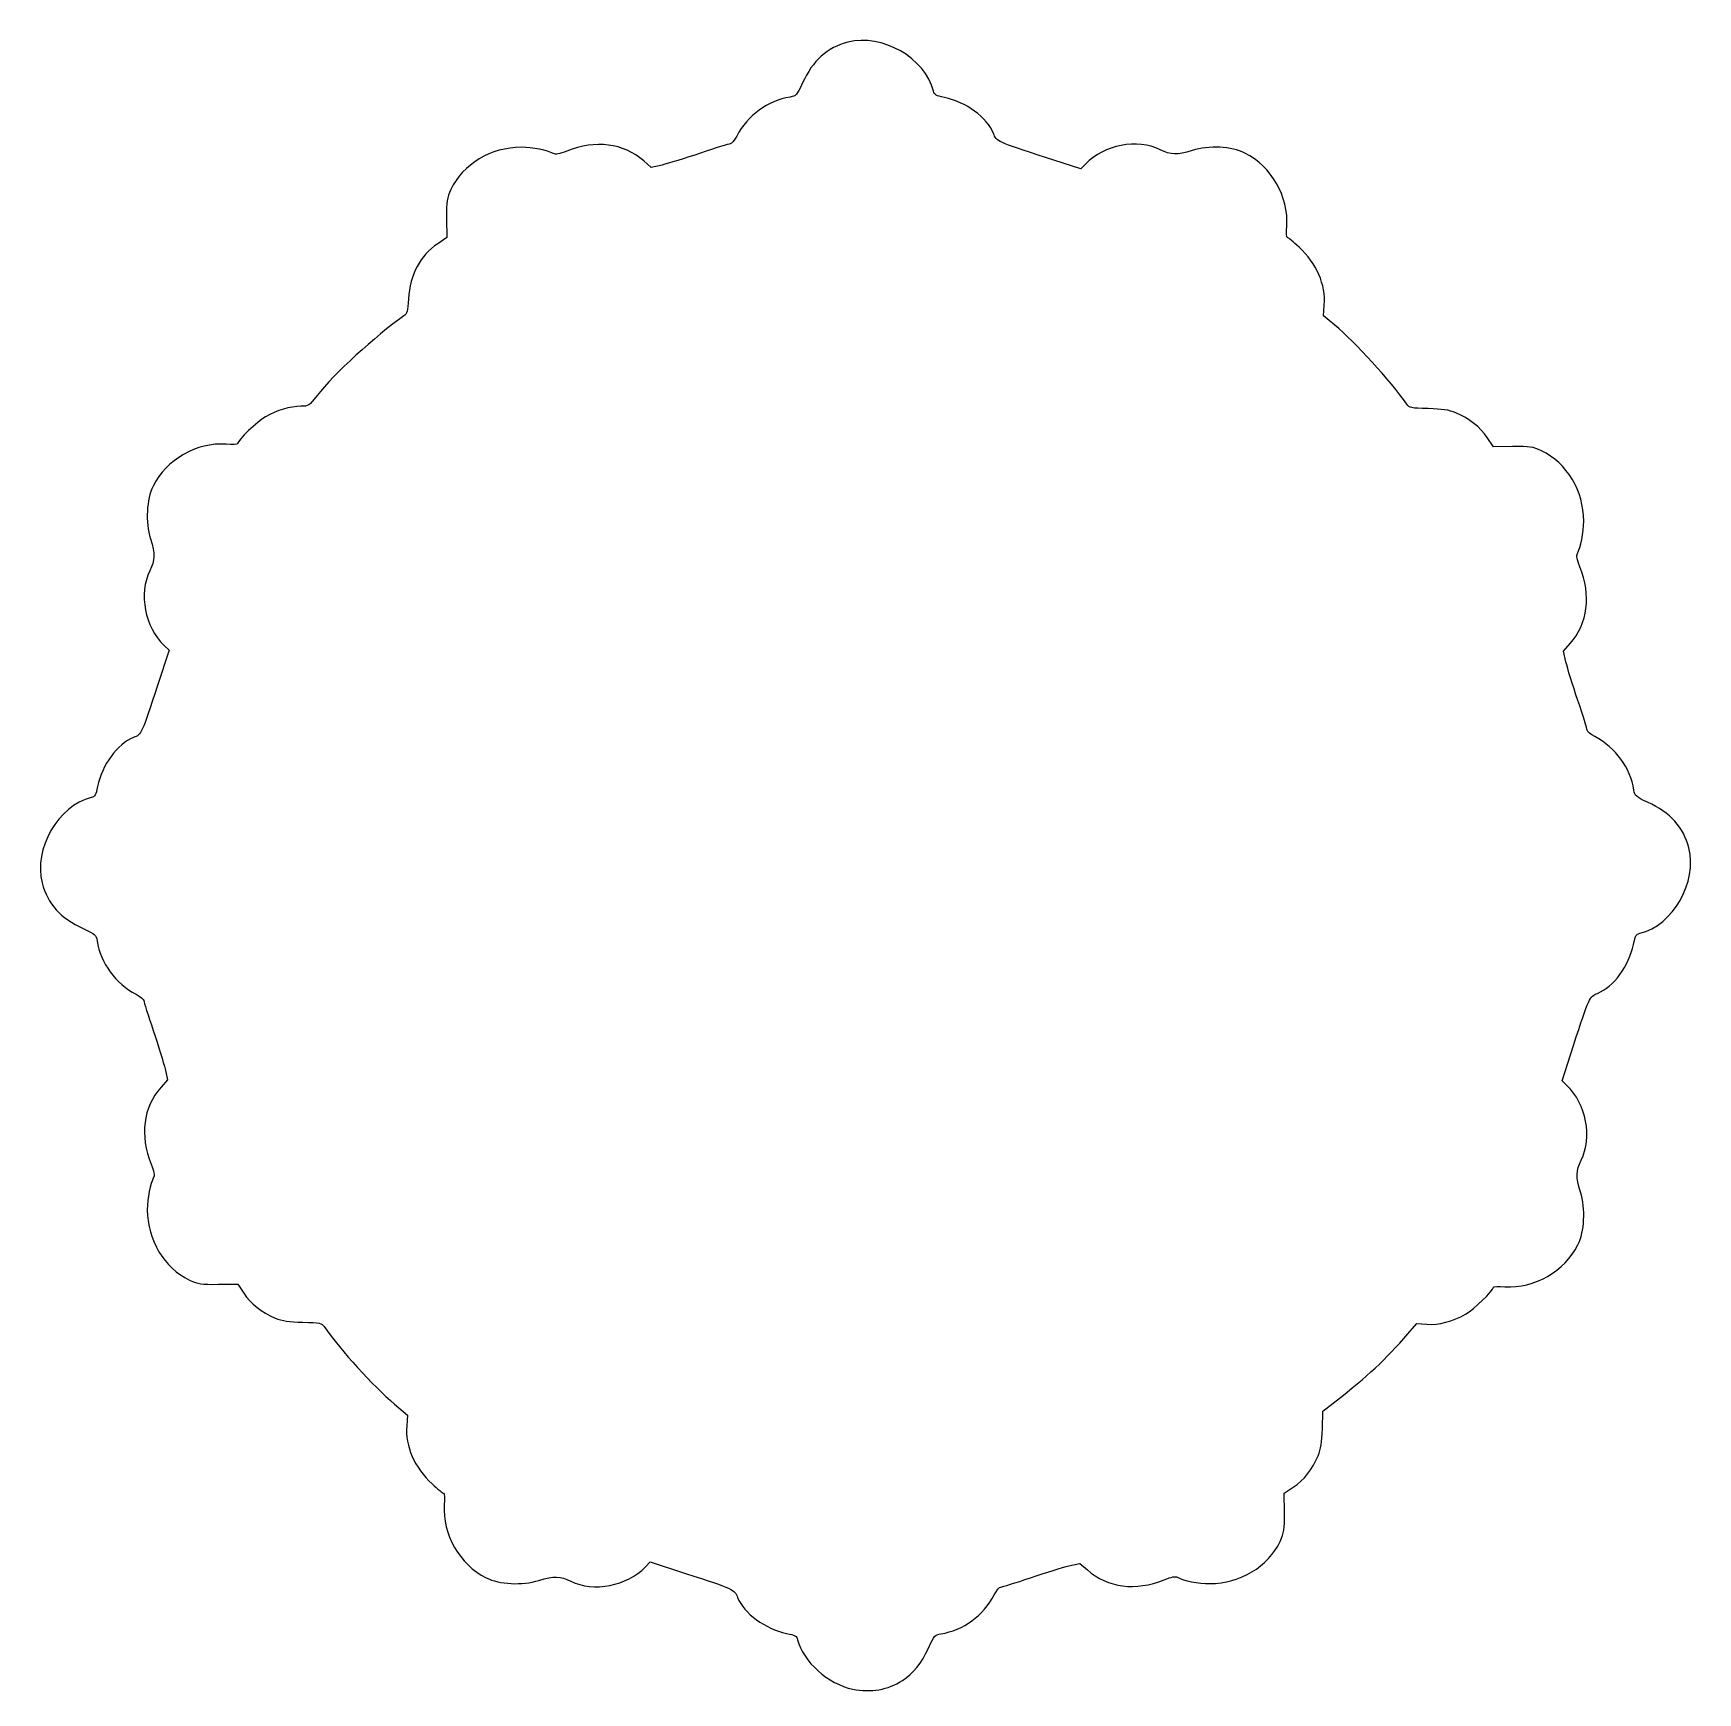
# Model space of a CAD drawing. Header units: centimetres. Extents: x -5.7 to 5.3, y -3.1 to 7.9.
import ezdxf

# ---------------------------------------------------------------- set-up
doc = ezdxf.new("R2010")
doc.units = ezdxf.units.CM
doc.header["$MEASUREMENT"] = 0
doc.layers.add('Layer 1', color=7, linetype='Continuous')

msp = doc.modelspace()

# ---------------------------------------------------------------- linework, layer by layer
at = {"layer": 'Layer 1', "color": 36}
msp.add_open_spline([(-0.30375, -3.10864), (-0.46514, -3.07712), (-0.63438, -2.92557), (-0.66891, -2.78165), (-0.66891, -2.78165), (-0.67479, -2.75714), (-0.68559, -2.7509), (-0.74239, -2.73917), (-0.74239, -2.73917), (-0.88443, -2.70983), (-1.02466, -2.60706), (-1.06699, -2.50127), (-1.06699, -2.50127), (-1.08865, -2.44713), (-1.09097, -2.44607), (-1.413, -2.34143), (-1.413, -2.34143), (-1.413, -2.34143), (-1.64674, -2.26549), (-1.64674, -2.26549), (-1.64674, -2.26549), (-1.64674, -2.26549), (-1.67821, -2.29834), (-1.67821, -2.29834), (-1.67821, -2.29834), (-1.80028, -2.42576), (-2.02031, -2.46779), (-2.17334, -2.39292), (-2.17334, -2.39292), (-2.24486, -2.35793), (-2.28211, -2.35707), (-2.38416, -2.38807), (-2.38416, -2.38807), (-2.4975, -2.4225), (-2.64451, -2.41514), (-2.73449, -2.37054), (-2.73449, -2.37054), (-2.90883, -2.28413), (-3.026, -2.08013), (-3.01219, -1.88705), (-3.01219, -1.88705), (-3.00918, -1.84501), (-3.01084, -1.81061), (-3.01587, -1.81061), (-3.01587, -1.81061), (-3.0209, -1.81061), (-3.05568, -1.78222), (-3.09316, -1.74752), (-3.09316, -1.74752), (-3.20974, -1.63959), (-3.27146, -1.49788), (-3.26063, -1.363), (-3.26063, -1.363), (-3.26063, -1.363), (-3.25495, -1.2922), (-3.25495, -1.2922), (-3.25495, -1.2922), (-3.25495, -1.2922), (-3.34115, -1.21924), (-3.34115, -1.21924), (-3.34115, -1.21924), (-3.48777, -1.09514), (-3.69341, -0.8686), (-3.80821, -0.70469), (-3.80821, -0.70469), (-3.82429, -0.68173), (-3.8363, -0.67932), (-3.94853, -0.67655), (-3.94853, -0.67655), (-4.04482, -0.67417), (-4.08455, -0.66807), (-4.13292, -0.64821), (-4.13292, -0.64821), (-4.22129, -0.61194), (-4.29498, -0.5539), (-4.34133, -0.48406), (-4.34133, -0.48406), (-4.34133, -0.48406), (-4.38161, -0.42338), (-4.38161, -0.42338), (-4.38161, -0.42338), (-4.38161, -0.42338), (-4.50886, -0.4249), (-4.50886, -0.4249), (-4.50886, -0.4249), (-4.62478, -0.42628), (-4.64186, -0.42374), (-4.70071, -0.3963), (-4.70071, -0.3963), (-4.86779, -0.31839), (-4.98087, -0.13013), (-4.98054, 0.06956), (-4.98054, 0.06956), (-4.98041, 0.14656), (-4.96148, 0.24378), (-4.93868, 0.28452), (-4.93868, 0.28452), (-4.93075, 0.2987), (-4.93533, 0.32299), (-4.95523, 0.37228), (-4.95523, 0.37228), (-5.03198, 0.56229), (-5.00825, 0.74703), (-4.88982, 0.88158), (-4.88982, 0.88158), (-4.88982, 0.88158), (-4.84629, 0.93103), (-4.84629, 0.93103), (-4.84629, 0.93103), (-4.84629, 0.93103), (-4.8631, 1.0034), (-4.8631, 1.0034), (-4.8631, 1.0034), (-4.87235, 1.0432), (-4.90767, 1.15784), (-4.94159, 1.25815), (-4.94159, 1.25815), (-4.97551, 1.35846), (-5.00327, 1.44743), (-5.00327, 1.45587), (-5.00327, 1.45587), (-5.00327, 1.4643), (-5.02636, 1.48346), (-5.05459, 1.49843), (-5.05459, 1.49843), (-5.19317, 1.57195), (-5.28955, 1.70358), (-5.3137, 1.85232), (-5.3137, 1.85232), (-5.32014, 1.892), (-5.32568, 1.89693), (-5.40486, 1.93352), (-5.40486, 1.93352), (-5.5596, 2.00501), (-5.64044, 2.09474), (-5.67753, 2.23615), (-5.67753, 2.23615), (-5.73664, 2.4615), (-5.57133, 2.74983), (-5.35299, 2.80222), (-5.35299, 2.80222), (-5.32848, 2.8081), (-5.32224, 2.8189), (-5.31051, 2.8757), (-5.31051, 2.8757), (-5.28117, 3.01774), (-5.1784, 3.15797), (-5.07261, 3.2003), (-5.07261, 3.2003), (-5.01847, 3.22196), (-5.01741, 3.22428), (-4.91277, 3.54631), (-4.91277, 3.54631), (-4.91277, 3.54631), (-4.83683, 3.78005), (-4.83683, 3.78005), (-4.83683, 3.78005), (-4.83683, 3.78005), (-4.86968, 3.81152), (-4.86968, 3.81152), (-4.86968, 3.81152), (-4.9971, 3.93359), (-5.03913, 4.15362), (-4.96426, 4.30665), (-4.96426, 4.30665), (-4.92927, 4.37817), (-4.92841, 4.41542), (-4.95941, 4.51747), (-4.95941, 4.51747), (-4.99384, 4.63081), (-4.98648, 4.77782), (-4.94188, 4.8678), (-4.94188, 4.8678), (-4.85547, 5.04214), (-4.65147, 5.15931), (-4.45839, 5.1455), (-4.45839, 5.1455), (-4.41635, 5.14249), (-4.38195, 5.14415), (-4.38195, 5.14918), (-4.38195, 5.14918), (-4.38195, 5.17061), (-4.25098, 5.29733), (-4.19742, 5.32773), (-4.19742, 5.32773), (-4.12362, 5.36961), (-4.03148, 5.39685), (-3.96358, 5.39685), (-3.96358, 5.39685), (-3.91228, 5.39685), (-3.90928, 5.39881), (-3.85556, 5.46746), (-3.85556, 5.46746), (-3.74343, 5.61074), (-3.47111, 5.86043), (-3.27923, 5.9959), (-3.27923, 5.9959), (-3.25951, 6.00982), (-3.25467, 6.02819), (-3.24952, 6.10856), (-3.24952, 6.10856), (-3.23918, 6.27006), (-3.17158, 6.39755), (-3.05541, 6.47465), (-3.05541, 6.47465), (-3.05541, 6.47465), (-2.99473, 6.51493), (-2.99473, 6.51493), (-2.99473, 6.51493), (-2.99473, 6.51493), (-2.99625, 6.64218), (-2.99625, 6.64218), (-2.99625, 6.64218), (-2.99763, 6.7581), (-2.99509, 6.77518), (-2.96765, 6.83403), (-2.96765, 6.83403), (-2.88974, 7.00111), (-2.70148, 7.11419), (-2.50179, 7.11386), (-2.50179, 7.11386), (-2.42479, 7.11373), (-2.32757, 7.0948), (-2.28683, 7.072), (-2.28683, 7.072), (-2.27265, 7.06407), (-2.24836, 7.06865), (-2.19907, 7.08855), (-2.19907, 7.08855), (-2.00906, 7.1653), (-1.82432, 7.14157), (-1.68977, 7.02314), (-1.68977, 7.02314), (-1.68977, 7.02314), (-1.64032, 6.97961), (-1.64032, 6.97961), (-1.64032, 6.97961), (-1.64032, 6.97961), (-1.56795, 6.99642), (-1.56795, 6.99642), (-1.56795, 6.99642), (-1.52815, 7.00567), (-1.41351, 7.04099), (-1.3132, 7.07491), (-1.3132, 7.07491), (-1.21289, 7.10883), (-1.12392, 7.13659), (-1.11548, 7.13659), (-1.11548, 7.13659), (-1.10705, 7.13659), (-1.08789, 7.15968), (-1.07292, 7.18791), (-1.07292, 7.18791), (-0.9994, 7.32649), (-0.86777, 7.42287), (-0.71903, 7.44702), (-0.71903, 7.44702), (-0.67938, 7.45346), (-0.6744, 7.45903), (-0.63814, 7.53752), (-0.63814, 7.53752), (-0.56757, 7.69025), (-0.47394, 7.77489), (-0.33575, 7.81085), (-0.33575, 7.81085), (-0.10949, 7.86974), (0.17842, 7.70482), (0.23086, 7.4863), (0.23086, 7.4863), (0.23674, 7.46179), (0.24754, 7.45555), (0.30434, 7.44382), (0.30434, 7.44382), (0.44638, 7.41448), (0.58661, 7.31171), (0.62894, 7.20592), (0.62894, 7.20592), (0.6506, 7.15178), (0.65292, 7.15072), (0.97495, 7.04608), (0.97495, 7.04608), (0.97495, 7.04608), (1.20869, 6.97014), (1.20869, 6.97014), (1.20869, 6.97014), (1.20869, 6.97014), (1.24016, 7.00299), (1.24016, 7.00299), (1.24016, 7.00299), (1.36223, 7.13041), (1.58226, 7.17244), (1.73529, 7.09757), (1.73529, 7.09757), (1.80681, 7.06258), (1.84406, 7.06172), (1.94611, 7.09272), (1.94611, 7.09272), (2.05945, 7.12715), (2.20646, 7.11979), (2.29644, 7.07519), (2.29644, 7.07519), (2.47078, 6.98878), (2.58795, 6.78478), (2.57414, 6.5917), (2.57414, 6.5917), (2.57113, 6.54966), (2.57279, 6.51526), (2.57782, 6.51526), (2.57782, 6.51526), (2.58285, 6.51526), (2.61763, 6.48687), (2.65511, 6.45217), (2.65511, 6.45217), (2.77185, 6.34409), (2.83341, 6.20256), (2.82254, 6.06723), (2.82254, 6.06723), (2.82254, 6.06723), (2.81682, 5.99601), (2.81682, 5.99601), (2.81682, 5.99601), (2.81682, 5.99601), (2.89176, 5.93434), (2.89176, 5.93434), (2.89176, 5.93434), (3.02818, 5.82208), (3.25988, 5.56797), (3.36959, 5.41032), (3.36959, 5.41032), (3.3864, 5.38616), (3.39677, 5.38401), (3.51048, 5.38121), (3.51048, 5.38121), (3.60677, 5.37883), (3.6465, 5.37273), (3.69487, 5.35287), (3.69487, 5.35287), (3.78324, 5.3166), (3.85693, 5.25856), (3.90328, 5.18872), (3.90328, 5.18872), (3.90328, 5.18872), (3.94356, 5.12804), (3.94356, 5.12804), (3.94356, 5.12804), (3.94356, 5.12804), (4.07081, 5.12956), (4.07081, 5.12956), (4.07081, 5.12956), (4.18673, 5.13094), (4.20381, 5.1284), (4.26266, 5.10096), (4.26266, 5.10096), (4.42974, 5.02305), (4.54282, 4.83479), (4.54249, 4.6351), (4.54249, 4.6351), (4.54236, 4.5581), (4.52343, 4.46088), (4.50063, 4.42014), (4.50063, 4.42014), (4.4927, 4.40596), (4.49728, 4.38167), (4.51718, 4.33238), (4.51718, 4.33238), (4.59393, 4.14237), (4.5702, 3.95763), (4.45177, 3.82308), (4.45177, 3.82308), (4.45177, 3.82308), (4.40824, 3.77363), (4.40824, 3.77363), (4.40824, 3.77363), (4.40824, 3.77363), (4.42505, 3.70126), (4.42505, 3.70126), (4.42505, 3.70126), (4.4343, 3.66146), (4.46962, 3.54682), (4.50354, 3.44651), (4.50354, 3.44651), (4.53746, 3.3462), (4.56522, 3.25723), (4.56522, 3.24879), (4.56522, 3.24879), (4.56522, 3.24036), (4.58831, 3.2212), (4.61654, 3.20623), (4.61654, 3.20623), (4.75512, 3.13271), (4.8515, 3.00108), (4.87565, 2.85234), (4.87565, 2.85234), (4.88209, 2.81269), (4.88766, 2.80771), (4.96615, 2.77145), (4.96615, 2.77145), (5.11888, 2.70088), (5.20352, 2.60725), (5.23948, 2.46906), (5.23948, 2.46906), (5.29837, 2.2428), (5.13345, 1.95489), (4.91493, 1.90245), (4.91493, 1.90245), (4.89042, 1.89657), (4.88418, 1.88577), (4.87245, 1.82897), (4.87245, 1.82897), (4.84311, 1.68693), (4.74034, 1.5467), (4.63455, 1.50437), (4.63455, 1.50437), (4.58041, 1.48271), (4.57935, 1.48039), (4.47471, 1.15836), (4.47471, 1.15836), (4.47471, 1.15836), (4.39877, 0.92462), (4.39877, 0.92462), (4.39877, 0.92462), (4.39877, 0.92462), (4.43162, 0.89315), (4.43162, 0.89315), (4.43162, 0.89315), (4.55904, 0.77108), (4.60107, 0.55105), (4.5262, 0.39802), (4.5262, 0.39802), (4.49121, 0.3265), (4.49035, 0.28925), (4.52135, 0.1872), (4.52135, 0.1872), (4.55578, 0.07386), (4.54842, -0.07315), (4.50382, -0.16313), (4.50382, -0.16313), (4.41741, -0.33747), (4.21341, -0.45464), (4.02033, -0.44083), (4.02033, -0.44083), (3.97829, -0.43782), (3.94389, -0.43948), (3.94389, -0.44451), (3.94389, -0.44451), (3.94389, -0.4659), (3.81295, -0.59265), (3.75936, -0.62313), (3.75936, -0.62313), (3.67497, -0.67113), (3.58059, -0.69558), (3.50165, -0.68987), (3.50165, -0.68987), (3.50165, -0.68987), (3.43527, -0.68507), (3.43527, -0.68507), (3.43527, -0.68507), (3.43527, -0.68507), (3.37638, -0.75358), (3.37638, -0.75358), (3.37638, -0.75358), (3.23007, -0.92379), (3.10618, -1.03933), (2.90089, -1.19705), (2.90089, -1.19705), (2.90089, -1.19705), (2.81248, -1.26497), (2.81248, -1.26497), (2.81248, -1.26497), (2.81248, -1.26497), (2.80966, -1.38244), (2.80966, -1.38244), (2.80966, -1.38244), (2.80747, -1.47362), (2.80118, -1.5137), (2.78151, -1.56156), (2.78151, -1.56156), (2.74519, -1.64996), (2.68716, -1.72363), (2.61733, -1.76997), (2.61733, -1.76997), (2.61733, -1.76997), (2.55665, -1.81025), (2.55665, -1.81025), (2.55665, -1.81025), (2.55665, -1.81025), (2.55817, -1.9375), (2.55817, -1.9375), (2.55817, -1.9375), (2.55955, -2.05342), (2.55701, -2.0705), (2.52957, -2.12935), (2.52957, -2.12935), (2.45166, -2.29643), (2.2634, -2.40951), (2.06371, -2.40918), (2.06371, -2.40918), (1.98671, -2.40905), (1.88949, -2.39012), (1.84875, -2.36732), (1.84875, -2.36732), (1.83457, -2.35939), (1.81028, -2.36397), (1.76099, -2.38387), (1.76099, -2.38387), (1.57098, -2.46062), (1.38624, -2.43689), (1.25169, -2.31846), (1.25169, -2.31846), (1.25169, -2.31846), (1.20224, -2.27493), (1.20224, -2.27493), (1.20224, -2.27493), (1.20224, -2.27493), (1.12987, -2.29174), (1.12987, -2.29174), (1.12987, -2.29174), (1.09007, -2.30099), (0.97543, -2.33631), (0.87512, -2.37023), (0.87512, -2.37023), (0.77481, -2.40415), (0.68584, -2.43191), (0.6774, -2.43191), (0.6774, -2.43191), (0.66897, -2.43191), (0.64981, -2.455), (0.63484, -2.48323), (0.63484, -2.48323), (0.56132, -2.62181), (0.42969, -2.71819), (0.28095, -2.74234), (0.28095, -2.74234), (0.24127, -2.74878), (0.23634, -2.75432), (0.19975, -2.8335), (0.19975, -2.8335), (0.15219, -2.93643), (0.09575, -3.0072), (0.02581, -3.0516), (0.02581, -3.0516), (-0.07207, -3.11374), (-0.18104, -3.13259), (-0.30379, -3.10862), (-0.30379, -3.10862), (-0.30379, -3.10862), (-0.30375, -3.10864), (-0.30375, -3.10864)], degree=3, knots=[0, 0, 0, 0, 0.00724638, 0.00724638, 0.00724638, 0.00724638, 0.01449275, 0.01449275, 0.01449275, 0.01449275, 0.02173913, 0.02173913, 0.02173913, 0.02173913, 0.02898551, 0.02898551, 0.02898551, 0.02898551, 0.03623188, 0.03623188, 0.03623188, 0.03623188, 0.04347826, 0.04347826, 0.04347826, 0.04347826, 0.05072464, 0.05072464, 0.05072464, 0.05072464, 0.05797101, 0.05797101, 0.05797101, 0.05797101, 0.06521739, 0.06521739, 0.06521739, 0.06521739, 0.07246377, 0.07246377, 0.07246377, 0.07246377, 0.07971014, 0.07971014, 0.07971014, 0.07971014, 0.08695652, 0.08695652, 0.08695652, 0.08695652, 0.0942029, 0.0942029, 0.0942029, 0.0942029, 0.10144928, 0.10144928, 0.10144928, 0.10144928, 0.10869565, 0.10869565, 0.10869565, 0.10869565, 0.11594203, 0.11594203, 0.11594203, 0.11594203, 0.12318841, 0.12318841, 0.12318841, 0.12318841, 0.13043478, 0.13043478, 0.13043478, 0.13043478, 0.13768116, 0.13768116, 0.13768116, 0.13768116, 0.14492754, 0.14492754, 0.14492754, 0.14492754, 0.15217391, 0.15217391, 0.15217391, 0.15217391, 0.15942029, 0.15942029, 0.15942029, 0.15942029, 0.16666667, 0.16666667, 0.16666667, 0.16666667, 0.17391304, 0.17391304, 0.17391304, 0.17391304, 0.18115942, 0.18115942, 0.18115942, 0.18115942, 0.1884058, 0.1884058, 0.1884058, 0.1884058, 0.19565217, 0.19565217, 0.19565217, 0.19565217, 0.20289855, 0.20289855, 0.20289855, 0.20289855, 0.21014493, 0.21014493, 0.21014493, 0.21014493, 0.2173913, 0.2173913, 0.2173913, 0.2173913, 0.22463768, 0.22463768, 0.22463768, 0.22463768, 0.23188406, 0.23188406, 0.23188406, 0.23188406, 0.23913043, 0.23913043, 0.23913043, 0.23913043, 0.24637681, 0.24637681, 0.24637681, 0.24637681, 0.25362319, 0.25362319, 0.25362319, 0.25362319, 0.26086957, 0.26086957, 0.26086957, 0.26086957, 0.26811594, 0.26811594, 0.26811594, 0.26811594, 0.27536232, 0.27536232, 0.27536232, 0.27536232, 0.2826087, 0.2826087, 0.2826087, 0.2826087, 0.28985507, 0.28985507, 0.28985507, 0.28985507, 0.29710145, 0.29710145, 0.29710145, 0.29710145, 0.30434783, 0.30434783, 0.30434783, 0.30434783, 0.3115942, 0.3115942, 0.3115942, 0.3115942, 0.31884058, 0.31884058, 0.31884058, 0.31884058, 0.32608696, 0.32608696, 0.32608696, 0.32608696, 0.33333333, 0.33333333, 0.33333333, 0.33333333, 0.34057971, 0.34057971, 0.34057971, 0.34057971, 0.34782609, 0.34782609, 0.34782609, 0.34782609, 0.35507246, 0.35507246, 0.35507246, 0.35507246, 0.36231884, 0.36231884, 0.36231884, 0.36231884, 0.36956522, 0.36956522, 0.36956522, 0.36956522, 0.37681159, 0.37681159, 0.37681159, 0.37681159, 0.38405797, 0.38405797, 0.38405797, 0.38405797, 0.39130435, 0.39130435, 0.39130435, 0.39130435, 0.39855072, 0.39855072, 0.39855072, 0.39855072, 0.4057971, 0.4057971, 0.4057971, 0.4057971, 0.41304348, 0.41304348, 0.41304348, 0.41304348, 0.42028986, 0.42028986, 0.42028986, 0.42028986, 0.42753623, 0.42753623, 0.42753623, 0.42753623, 0.43478261, 0.43478261, 0.43478261, 0.43478261, 0.44202899, 0.44202899, 0.44202899, 0.44202899, 0.44927536, 0.44927536, 0.44927536, 0.44927536, 0.45652174, 0.45652174, 0.45652174, 0.45652174, 0.46376812, 0.46376812, 0.46376812, 0.46376812, 0.47101449, 0.47101449, 0.47101449, 0.47101449, 0.47826087, 0.47826087, 0.47826087, 0.47826087, 0.48550725, 0.48550725, 0.48550725, 0.48550725, 0.49275362, 0.49275362, 0.49275362, 0.49275362, 0.5, 0.5, 0.5, 0.5, 0.50724638, 0.50724638, 0.50724638, 0.50724638, 0.51449275, 0.51449275, 0.51449275, 0.51449275, 0.52173913, 0.52173913, 0.52173913, 0.52173913, 0.52898551, 0.52898551, 0.52898551, 0.52898551, 0.53623188, 0.53623188, 0.53623188, 0.53623188, 0.54347826, 0.54347826, 0.54347826, 0.54347826, 0.55072464, 0.55072464, 0.55072464, 0.55072464, 0.55797101, 0.55797101, 0.55797101, 0.55797101, 0.56521739, 0.56521739, 0.56521739, 0.56521739, 0.57246377, 0.57246377, 0.57246377, 0.57246377, 0.57971014, 0.57971014, 0.57971014, 0.57971014, 0.58695652, 0.58695652, 0.58695652, 0.58695652, 0.5942029, 0.5942029, 0.5942029, 0.5942029, 0.60144928, 0.60144928, 0.60144928, 0.60144928, 0.60869565, 0.60869565, 0.60869565, 0.60869565, 0.61594203, 0.61594203, 0.61594203, 0.61594203, 0.62318841, 0.62318841, 0.62318841, 0.62318841, 0.63043478, 0.63043478, 0.63043478, 0.63043478, 0.63768116, 0.63768116, 0.63768116, 0.63768116, 0.64492754, 0.64492754, 0.64492754, 0.64492754, 0.65217391, 0.65217391, 0.65217391, 0.65217391, 0.65942029, 0.65942029, 0.65942029, 0.65942029, 0.66666667, 0.66666667, 0.66666667, 0.66666667, 0.67391304, 0.67391304, 0.67391304, 0.67391304, 0.68115942, 0.68115942, 0.68115942, 0.68115942, 0.6884058, 0.6884058, 0.6884058, 0.6884058, 0.69565217, 0.69565217, 0.69565217, 0.69565217, 0.70289855, 0.70289855, 0.70289855, 0.70289855, 0.71014493, 0.71014493, 0.71014493, 0.71014493, 0.7173913, 0.7173913, 0.7173913, 0.7173913, 0.72463768, 0.72463768, 0.72463768, 0.72463768, 0.73188406, 0.73188406, 0.73188406, 0.73188406, 0.73913043, 0.73913043, 0.73913043, 0.73913043, 0.74637681, 0.74637681, 0.74637681, 0.74637681, 0.75362319, 0.75362319, 0.75362319, 0.75362319, 0.76086957, 0.76086957, 0.76086957, 0.76086957, 0.76811594, 0.76811594, 0.76811594, 0.76811594, 0.77536232, 0.77536232, 0.77536232, 0.77536232, 0.7826087, 0.7826087, 0.7826087, 0.7826087, 0.78985507, 0.78985507, 0.78985507, 0.78985507, 0.79710145, 0.79710145, 0.79710145, 0.79710145, 0.80434783, 0.80434783, 0.80434783, 0.80434783, 0.8115942, 0.8115942, 0.8115942, 0.8115942, 0.81884058, 0.81884058, 0.81884058, 0.81884058, 0.82608696, 0.82608696, 0.82608696, 0.82608696, 0.83333333, 0.83333333, 0.83333333, 0.83333333, 0.84057971, 0.84057971, 0.84057971, 0.84057971, 0.84782609, 0.84782609, 0.84782609, 0.84782609, 0.85507246, 0.85507246, 0.85507246, 0.85507246, 0.86231884, 0.86231884, 0.86231884, 0.86231884, 0.86956522, 0.86956522, 0.86956522, 0.86956522, 0.87681159, 0.87681159, 0.87681159, 0.87681159, 0.88405797, 0.88405797, 0.88405797, 0.88405797, 0.89130435, 0.89130435, 0.89130435, 0.89130435, 0.89855072, 0.89855072, 0.89855072, 0.89855072, 0.9057971, 0.9057971, 0.9057971, 0.9057971, 0.91304348, 0.91304348, 0.91304348, 0.91304348, 0.92028986, 0.92028986, 0.92028986, 0.92028986, 0.92753623, 0.92753623, 0.92753623, 0.92753623, 0.93478261, 0.93478261, 0.93478261, 0.93478261, 0.94202899, 0.94202899, 0.94202899, 0.94202899, 0.94927536, 0.94927536, 0.94927536, 0.94927536, 0.95652174, 0.95652174, 0.95652174, 0.95652174, 0.96376812, 0.96376812, 0.96376812, 0.96376812, 0.97101449, 0.97101449, 0.97101449, 0.97101449, 0.97826087, 0.97826087, 0.97826087, 0.97826087, 0.98550725, 0.98550725, 0.98550725, 0.98550725, 1, 1, 1, 1], dxfattribs=at)

doc.saveas('drawing.dxf')
